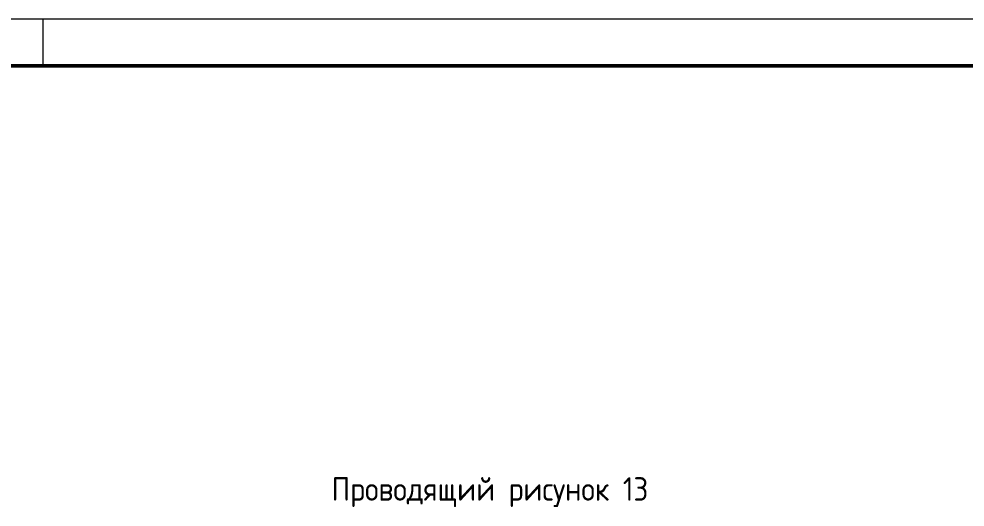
# Model space of a CAD drawing. Header units: millimetres. Extents: x -3894 to -3474, y -291 to 6.
# Drawn here: x -3686.3 to -3585.7, y -45.9 to 6 of the extents above; entities that cross this region are included whole.
import ezdxf

# ---------------------------------------------------------------- set-up
doc = ezdxf.new("R2010")
doc.units = ezdxf.units.MM
doc.layers.add('ОСНОВНОЙ', color=7, linetype='Continuous', lineweight=25)
doc.styles.add('СПДС', font='isocpeur.ttf', dxfattribs={"width": 0.9})

msp = doc.modelspace()

# ---------------------------------------------------------------- linework, layer by layer
at = {"color": 7, "linetype": 'Continuous', "lineweight": 18}
msp.add_line((-3893.76, 6.02), (-3473.76, 6.02), dxfattribs=at)
at = {"color": 7, "linetype": 'Continuous', "lineweight": 50}
msp.add_line((-3873.76, 1.02), (-3478.76, 1.02), dxfattribs=at)
at = {"layer": 'ОСНОВНОЙ', "linetype": 'Continuous', "lineweight": 18}
for p, q in [((-3683.76, 1.02), (-3683.76, 6.02)), ((-3873.76, 1.02), (-3478.76, 1.02)), ((-3676.26, 1.02), (-3676.26, 1.02))]:
    msp.add_line(p, q, dxfattribs=at)

# ---------------------------------------------------------------- texts
at = {"insert": (-3636.23, -42.74), "char_height": 2.5, "attachment_point": 2, "style": 'СПДС'}
msp.add_mtext_dynamic_manual_height_columns('\\pxqc;Проводящий рисунок 13', width=34.7669, gutter_width=12.5, heights=[0], dxfattribs=at)

doc.saveas('drawing.dxf')
